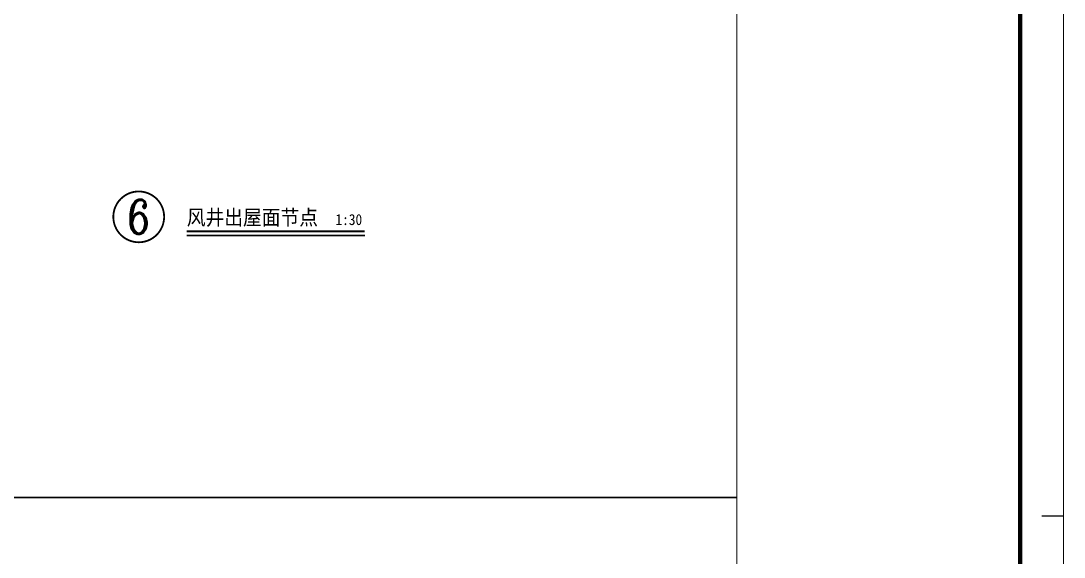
# Model space of a CAD drawing. Extents: x 1738711 to 2346805, y 1189731 to 2516152.
# Drawn here: x 2003714 to 2010899, y 1226512 to 1230205 of the extents above; entities that cross this region are included whole.
import ezdxf
from ezdxf.enums import TextEntityAlignment as Align

# ---------------------------------------------------------------- set-up
doc = ezdxf.new("R2010")
doc.units = 0
doc.header["$LTSCALE"] = 1000
doc.header["$MEASUREMENT"] = 0
for name, color, linetype in [('AE-BRIC', 40, 'Continuous'), ('AXIS', 3, 'Continuous'), ('DIM_SYMB', 3, 'Continuous'), ('PUB_TEXT', 7, 'Continuous'), ('TK', 4, 'Continuous')]:
    doc.layers.add(name, color=color, linetype=linetype)
doc.styles.add('_TCH_LABEL', font='COMPLEX', dxfattribs={"bigfont": 'GBCBIG'})
doc.styles.add('宋体', font='SIMSUN.TTF', dxfattribs={"width": 0.75})
doc.styles.add('黑体', font='simhei_0.ttf', dxfattribs={"width": 0.9})

# ---------------------------------------------------------------- blocks, each defined once
blk = doc.blocks.new('hjashrtahreahe')
at = {"const_width": 25}
blk.add_lwpolyline([(84100, 29700), (83600, 29700)], dxfattribs=at)
at = {"layer": 'TK', "color": 7, "const_width": 25}
blk.add_lwpolyline([(0, 59400), (84100, 59400), (84100, 0), (0, 0)], close=True, dxfattribs=at)
at = {"layer": 'TK', "color": 3, "const_width": 100}
blk.add_lwpolyline([(2500, 1000), (2500, 58400), (83100, 58400), (83100, 1000)], close=True, dxfattribs=at)
at = {"layer": 'TK', "color": 7, "const_width": 25}
blk.add_lwpolyline([(76600, 58400), (76600, 1000)], dxfattribs=at)
at = {"layer": 'TK', "style": '宋体', "width": 0.75}
for tag, height, p in [('项目负责人', 350, (6003, 57089)), ('专业负责人', 350, (6003, 56224)), ('设计人', 350, (6003, 55419)), ('版号1', 250, (77304, 22193)), ('时间1', 250, (82405, 22193)), ('版号2', 250, (77304, 21593)), ('时间2', 250, (82405, 21593)), ('版号3', 250, (77304, 20993)), ('时间3', 250, (82405, 20993)), ('建筑会签', 0.0001, (78978, 2403)), ('电气会签', 0.0001, (82128, 2403)), ('结构会签', 0.0001, (78978, 1803)), ('暖通会签', 0.0001, (82128, 1803)), ('给排水会签', 0.0001, (78978, 1250)), ('智能化会签', 0.0001, (82128, 1250))]:
    blk.add_attdef(tag, text='', height=height, dxfattribs=at).set_placement(p, align=Align.CENTER)
for tag, p in [('合作设计单位', (80816, 48986)), ('版号说明1', (79854, 22318)), ('版号说明2', (79854, 21718)), ('版号说明3', (79854, 21118)), ('浙江绿储科技有限公司', (80545, 16036)), ('百兆瓦级集中式熔盐储能关键', (80545, 14953)), ('设备研发及制造基地项目', (80545, 14603)), ('1#研发楼', (80545, 13636)), ('图名', (80545, 12436)), ('工程编号', (78978, 11461)), ('子项编号', (82128, 11461)), ('建筑', (78978, 10711)), ('图号', (82128, 10711)), ('施工图', (78978, 9961)), ('2023.03', (82128, 9961)), ('审定', (79353, 8461)), ('审核', (79353, 7711)), ('工程负责', (79353, 6961)), ('专业负责', (79353, 6211)), ('设计', (79353, 5461)), ('制图', (79353, 4711)), ('校对', (79353, 3961))]:
    blk.add_attdef(tag, text='', height=250, dxfattribs=at).set_placement(p, align=Align.MIDDLE_CENTER)

msp = doc.modelspace()

# ---------------------------------------------------------------- linework, layer by layer
at = {"layer": 'AE-BRIC', "color": 8, "linetype": 'Continuous'}
msp.add_line((2002357.6, 1226923.3), (2008645.7, 1226923.3), dxfattribs=at)
at = {"layer": 'AXIS', "const_width": 12.5}
msp.add_lwpolyline([(2004701.1, 1228854.9, 1), (2004351.1, 1228854.9, 1)], format="xyb", close=True, dxfattribs=at)
at = {"layer": 'DIM_SYMB', "const_width": 14}
msp.add_lwpolyline([(2004857.1, 1228754.8), (2006082.2, 1228754.8)], dxfattribs=at)
at = {"layer": 'DIM_SYMB'}
msp.add_lwpolyline([(2004857.1, 1228726.8), (2006082.2, 1228726.8)], dxfattribs=at)

# ---------------------------------------------------------------- block references
at = {"xscale": 0.3, "yscale": 0.3, "zscale": 0.3}
msp.add_blockref('hjashrtahreahe', (1985665.7, 1217885), dxfattribs=at)

# ---------------------------------------------------------------- texts
at = {"layer": 'PUB_TEXT', "color": 7, "style": '_TCH_LABEL'}
msp.add_text('6', height=233, dxfattribs=at).set_placement((2004448.4, 1228738.4), (2004603.7, 1228738.4), align=Align.FIT)
at = {"layer": 'PUB_TEXT', "color": 7, "style": '黑体', "width": 0.9}
for s, height, p in [('风井出屋面节点', 105.15, (2004857.1, 1228798.7, 0)), ('1:30', 75.11, (2005881.1, 1228798.7, 0))]:
    msp.add_text(s, height=height, dxfattribs=at).set_placement(p)

doc.saveas('drawing.dxf')
